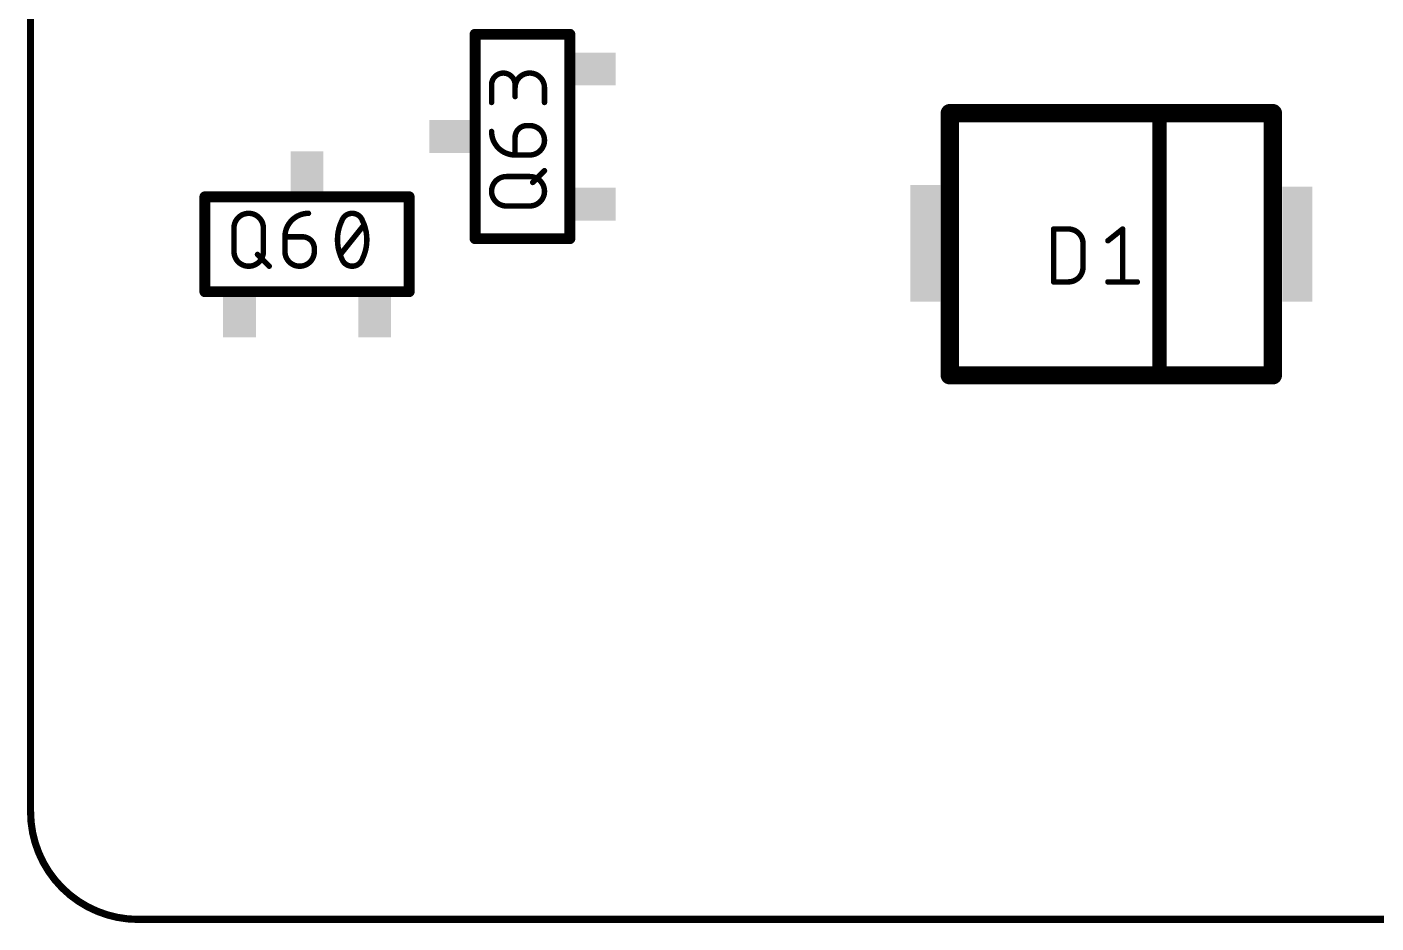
# Model space of a CAD drawing. Extents: x 0 to 107, y -11 to 54.
# Drawn here: x -0.05 to 18.74, y -10.55 to 1.92 of the extents above; entities that cross this region are included whole.
import ezdxf

# ---------------------------------------------------------------- set-up
doc = ezdxf.new("R2010")
doc.units = 0
for name, color, linetype in [('117', 253, 'CONTINUOUS'), ('21', 253, 'CONTINUOUS'), ('51', 253, 'CONTINUOUS')]:
    doc.layers.add(name, color=color, linetype=linetype)

# ---------------------------------------------------------------- blocks, each defined once
blk = doc.blocks.new('RECT')
blk.add_solid([(-0.5, -0.5), (0.5, -0.5), (-0.5, 0.5), (0.5, 0.5)])

msp = doc.modelspace()

# ---------------------------------------------------------------- linework, layer by layer
at = {"layer": '117'}
for points, const_width in [([(0, 52.5), (0, -9)], 0.1), ([(6.4198, 0.8737), (6.4198, 1.1192)], 0.0762), ([(6.7472, 1.1192), (6.7472, 0.9555)], 0.0762), ([(7.1564, 0.8737), (7.1564, 1.0783)], 0.0762), ([(6.9109, 0.5514), (6.9518, 0.5514)], 0.0762), ([(6.7472, 0.1422), (6.7472, 0.3877)], 0.0762), ([(6.9518, 0.1422), (6.7472, 0.1422)], 0.0762), ([(6.6245, -0.1581), (6.9518, -0.1581)], 0.0762), ([(6.9928, -0.24), (7.1564, -0.0763)], 0.0762), ([(6.9518, -0.5674), (6.6245, -0.5674)], 0.0762), ([(2.8326, -1.2018), (2.8326, -0.8745)], 0.0762), ([(3.2419, -0.8745), (3.2419, -1.2018)], 0.0762), ([(4.3146, -1.2428), (4.642, -0.8335)], 0.0762), ([(14.2468, -1.6247), (14.2468, -0.8881)], 0.0762), ([(14.2468, -0.8881), (14.4514, -0.8881)], 0.0762), ([(15.0027, -1.0518), (15.2073, -0.8881)], 0.0762), ([(15.2073, -0.8881), (15.2073, -1.6247)], 0.0762), ([(3.5422, -0.9972), (3.7877, -0.9972)], 0.0762), ([(3.5422, -1.2018), (3.5422, -0.9972)], 0.0762), ([(3.9514, -1.1609), (3.9514, -1.2018)], 0.0762), ([(14.656, -1.0927), (14.656, -1.4201)], 0.0762), ([(3.16, -1.2428), (3.3237, -1.4064)], 0.0762), ([(14.4514, -1.6247), (14.2468, -1.6247)], 0.0762), ([(15.0027, -1.6247), (15.4119, -1.6247)], 0.0762), ([(1.5, -10.5), (105, -10.5)], 0.1)]:
    msp.add_lwpolyline(points, dxfattribs=dict(at, const_width=const_width))
for points, const_width in [([(6.7472, 1.1192, 1), (6.4198, 1.1192)], 0.0762), ([(7.1564, 1.0783, 1), (6.7472, 1.0783)], 0.0762), ([(6.4389, 1.1192, 1), (6.4008, 1.1192)], 0.0381), ([(6.4008, 1.1192, 1), (6.4389, 1.1192)], 0.0381), ([(6.7663, 1.1192, 1), (6.7282, 1.1192)], 0.0381), ([(6.7282, 1.1192, 1), (6.7663, 1.1192)], 0.0381), ([(6.7282, 1.0783, 1), (6.7663, 1.0783)], 0.0381), ([(6.7282, 0.9555, 1), (6.7663, 0.9555)], 0.0381), ([(7.1755, 1.0783, 1), (7.1374, 1.0783)], 0.0381), ([(7.1374, 1.0783, 1), (7.1755, 1.0783)], 0.0381), ([(6.4008, 0.8737, 1), (6.4389, 0.8737)], 0.0381), ([(7.1374, 0.8737, 1), (7.1755, 0.8737)], 0.0381), ([(6.9109, 0.5514, 0.4142), (6.7472, 0.3877)], 0.0762), ([(6.9109, 0.5705, 1), (6.9109, 0.5324)], 0.0381), ([(6.9109, 0.5324, 1), (6.9109, 0.5704)], 0.0381), ([(6.9518, 0.5705, 1), (6.9518, 0.5324)], 0.0381), ([(6.9518, 0.1422, 1), (6.9518, 0.5514)], 0.0762), ([(6.9518, 0.5324, 1), (6.9518, 0.5705)], 0.0381), ([(6.4198, 0.4696, 0.4142), (6.7472, 0.1422)], 0.0762), ([(6.4389, 0.4696, 1), (6.4008, 0.4696)], 0.0381), ([(6.7663, 0.3877, 1), (6.7282, 0.3877)], 0.0381), ([(6.7282, 0.3877, 1), (6.7663, 0.3877)], 0.0381), ([(6.7472, 0.1612, 1), (6.7472, 0.1231)], 0.0381), ([(6.7282, 0.1422, 1), (6.7663, 0.1422)], 0.0381), ([(6.7472, 0.1231, 1), (6.7472, 0.1612)], 0.0381), ([(6.9518, 0.1612, 1), (6.9518, 0.1231)], 0.0381), ([(6.9518, 0.1231, 1), (6.9518, 0.1612)], 0.0381), ([(6.6245, -0.1581, 1), (6.6245, -0.5674)], 0.0762), ([(6.6245, -0.1391, 1), (6.6245, -0.1772)], 0.0381), ([(6.6245, -0.1772, 1), (6.6245, -0.1391)], 0.0381), ([(6.9518, -0.5674, 1), (6.9518, -0.1581)], 0.0762), ([(6.9518, -0.1391, 1), (6.9518, -0.1772)], 0.0381), ([(6.9518, -0.1772, 1), (6.9518, -0.1391)], 0.0381), ([(7.1699, -0.0898, 1), (7.143, -0.0628)], 0.0381), ([(6.9793, -0.2265, 1), (7.0062, -0.2535)], 0.0381), ([(6.6245, -0.5483, 1), (6.6245, -0.5864)], 0.0381), ([(6.6245, -0.5864, 1), (6.6245, -0.5483)], 0.0381), ([(6.9518, -0.5483, 1), (6.9518, -0.5864)], 0.0381), ([(6.9518, -0.5864, 1), (6.9518, -0.5483)], 0.0381), ([(3.2419, -0.8745, 1), (2.8326, -0.8745)], 0.0762), ([(3.8696, -0.6698, 0.4142), (3.5422, -0.9972)], 0.0762), ([(3.8696, -0.6889, 1), (3.8696, -0.6508)], 0.0381), ([(4.3351, -0.7721, 0.1139), (4.2737, -1.0381)], 0.0762), ([(4.4783, -0.6698, 0.3205), (4.3351, -0.7721)], 0.0762), ([(4.3171, -0.766, 1), (4.3531, -0.7783)], 0.0381), ([(4.3522, -0.7805, 1), (4.318, -0.7638)], 0.0381), ([(4.6215, -0.7721, 0.3205), (4.4783, -0.6698)], 0.0762), ([(4.4783, -0.6508, 1), (4.4783, -0.6889)], 0.0381), ([(4.4783, -0.6889, 1), (4.4783, -0.6508)], 0.0381), ([(4.6829, -1.0381, 0.1139), (4.6215, -0.7721)], 0.0762), ([(4.6387, -0.7638, 1), (4.6044, -0.7805)], 0.0381), ([(4.6035, -0.7783, 1), (4.6396, -0.766)], 0.0381), ([(2.8517, -0.8745, 1), (2.8136, -0.8745)], 0.0381), ([(2.8136, -0.8745, 1), (2.8517, -0.8745)], 0.0381), ([(3.2609, -0.8745, 1), (3.2228, -0.8745)], 0.0381), ([(3.2228, -0.8745, 1), (3.2609, -0.8745)], 0.0381), ([(4.6569, -0.8454, 1), (4.6271, -0.8216)], 0.0381), ([(14.2468, -0.869, 1), (14.2468, -0.9072)], 0.0381), ([(14.2658, -0.8881, 1), (14.2277, -0.8881)], 0.0381), ([(14.4514, -0.869, 1), (14.4514, -0.9072)], 0.0381), ([(14.656, -1.0927, 0.4142), (14.4514, -0.8881)], 0.0762), ([(14.4514, -0.9072, 1), (14.4514, -0.869)], 0.0381), ([(15.2263, -0.8881, 1), (15.1882, -0.8881)], 0.0381), ([(15.2192, -0.903, 1), (15.1954, -0.8732)], 0.0381), ([(3.5612, -0.9972, 1), (3.5231, -0.9972)], 0.0381), ([(3.5231, -0.9972, 1), (3.5612, -0.9972)], 0.0381), ([(3.5422, -0.9782, 1), (3.5422, -1.0163)], 0.0381), ([(3.9514, -1.1609, 0.4142), (3.7877, -0.9972)], 0.0762), ([(3.7877, -0.9782, 1), (3.7877, -1.0163)], 0.0381), ([(3.7877, -1.0163, 1), (3.7877, -0.9782)], 0.0381), ([(3.9705, -1.1609, 1), (3.9324, -1.1609)], 0.0381), ([(4.2737, -1.0381, 0.1139), (4.3351, -1.3041)], 0.0762), ([(4.2928, -1.0381, 1), (4.2547, -1.0381)], 0.0381), ([(4.2547, -1.0381, 1), (4.2928, -1.0381)], 0.0381), ([(4.6215, -1.3041, 0.1139), (4.6829, -1.0381)], 0.0762), ([(4.702, -1.0381, 1), (4.6639, -1.0381)], 0.0381), ([(4.6639, -1.0381, 1), (4.702, -1.0381)], 0.0381), ([(14.675, -1.0927, 1), (14.6369, -1.0927)], 0.0381), ([(14.6369, -1.0927, 1), (14.675, -1.0927)], 0.0381), ([(14.9908, -1.0369, 1), (15.0146, -1.0667)], 0.0381), ([(2.8326, -1.2018, 1), (3.2419, -1.2018)], 0.0762), ([(2.8517, -1.2018, 1), (2.8136, -1.2018)], 0.0381), ([(2.8136, -1.2018, 1), (2.8517, -1.2018)], 0.0381), ([(3.1735, -1.2293, 1), (3.1465, -1.2562)], 0.0381), ([(3.2609, -1.2018, 1), (3.2228, -1.2018)], 0.0381), ([(3.2228, -1.2018, 1), (3.2609, -1.2018)], 0.0381), ([(3.5612, -1.2018, 1), (3.5231, -1.2018)], 0.0381), ([(3.5231, -1.2018, 1), (3.5612, -1.2018)], 0.0381), ([(3.5422, -1.2018, 1), (3.9514, -1.2018)], 0.0762), ([(3.9324, -1.1609, 1), (3.9704, -1.1609)], 0.0381), ([(3.9705, -1.2018, 1), (3.9324, -1.2018)], 0.0381), ([(3.9324, -1.2018, 1), (3.9705, -1.2018)], 0.0381), ([(4.2997, -1.2309, 1), (4.3295, -1.2547)], 0.0381), ([(4.3351, -1.3041, 0.3204), (4.4783, -1.4064)], 0.0762), ([(4.3531, -1.298, 1), (4.3171, -1.3103)], 0.0381), ([(4.318, -1.3125, 1), (4.3522, -1.2958)], 0.0381), ([(4.4783, -1.4064, 0.3205), (4.6215, -1.3041)], 0.0762), ([(4.6044, -1.2958, 1), (4.6387, -1.3125)], 0.0381), ([(4.6396, -1.3103, 1), (4.6035, -1.298)], 0.0381), ([(3.3102, -1.4199, 1), (3.3372, -1.393)], 0.0381), ([(4.4783, -1.3874, 1), (4.4783, -1.4255)], 0.0381), ([(4.4783, -1.4255, 1), (4.4783, -1.3874)], 0.0381), ([(14.4514, -1.6247, 0.4142), (14.656, -1.4201)], 0.0762), ([(14.675, -1.4201, 1), (14.6369, -1.4201)], 0.0381), ([(14.6369, -1.4201, 1), (14.675, -1.4201)], 0.0381), ([(14.2468, -1.6057, 1), (14.2468, -1.6438)], 0.0381), ([(14.2277, -1.6247, 1), (14.2658, -1.6247)], 0.0381), ([(14.4514, -1.6057, 1), (14.4514, -1.6437)], 0.0381), ([(14.4514, -1.6438, 1), (14.4514, -1.6057)], 0.0381), ([(15.0027, -1.6057, 1), (15.0027, -1.6438)], 0.0381), ([(15.1882, -1.6247, 1), (15.2263, -1.6247)], 0.0381), ([(15.4119, -1.6438, 1), (15.4119, -1.6057)], 0.0381), ([(0, -9, 0.4142), (1.5, -10.5)], 0.1), ([(0.025, -9, 1), (-0.025, -9)], 0.05), ([(-0.025, -9, 1), (0.025, -9)], 0.05), ([(1.5, -10.475, 1), (1.5, -10.525)], 0.05), ([(1.5, -10.525, 1), (1.5, -10.475)], 0.05)]:
    msp.add_lwpolyline(points, format="xyb", dxfattribs=dict(at, const_width=const_width))
at = {"layer": '21'}
for points, const_width in [([(12.8, 0.725), (15.72, 0.725)], 0.254), ([(15.72, 0.725), (17.3, 0.725)], 0.254), ([(15.72, -2.925), (15.72, 0.725)], 0.2), ([(17.3, 0.725), (17.3, 0.15)], 0.254), ([(12.8, -2.925), (12.8, -2.35)], 0.254), ([(17.3, -2.925), (17.3, -2.35)], 0.254), ([(15.72, -2.925), (12.8, -2.925)], 0.254), ([(17.3, -2.925), (15.72, -2.925)], 0.254)]:
    msp.add_lwpolyline(points, dxfattribs=dict(at, const_width=const_width))
for points, const_width in [([(12.8, 0.7885, 1), (12.8, 0.6615)], 0.127), ([(12.8, 0.15, 0.0083), (12.8, 0.725)], 0.254), ([(12.8635, 0.7261, 1), (12.7365, 0.7239)], 0.127), ([(15.72, 0.7885, 1), (15.72, 0.6615)], 0.127), ([(15.77, 0.725, 1), (15.67, 0.725)], 0.1), ([(15.72, 0.6615, 1), (15.72, 0.7885)], 0.127), ([(17.3635, 0.725, 1), (17.2365, 0.725)], 0.127), ([(17.3, 0.6615, 1), (17.3, 0.7885)], 0.127), ([(12.7365, 0.1511, 1), (12.8635, 0.1489)], 0.127), ([(17.2365, 0.15, 1), (17.3635, 0.15)], 0.127), ([(12.8635, -2.35, 1), (12.7365, -2.35)], 0.127), ([(17.3635, -2.35, 1), (17.2365, -2.35)], 0.127), ([(12.8, -2.8615, 1), (12.8, -2.9885)], 0.127), ([(15.72, -2.8615, 1), (15.72, -2.9885)], 0.127), ([(15.72, -2.9885, 1), (15.72, -2.8615)], 0.127), ([(17.3, -2.9885, 1), (17.3, -2.8615)], 0.127), ([(12.7365, -2.925, 1), (12.8635, -2.925)], 0.127), ([(15.67, -2.925, 1), (15.77, -2.925)], 0.1), ([(17.2365, -2.925, 1), (17.3635, -2.925)], 0.127)]:
    msp.add_lwpolyline(points, format="xyb", dxfattribs=dict(at, const_width=const_width))
at = {"layer": '51'}
for points, const_width in [([(6.1896, 1.8224), (7.5104, 1.8224)], 0.1524), ([(6.1896, -1.0224), (6.1896, 1.8224)], 0.1524), ([(7.5104, 1.8224), (7.5104, -1.0224)], 0.1524), ([(12.8, -2.35), (12.8, 0.15)], 0.254), ([(17.3, 0.15), (17.3, -2.35)], 0.254), ([(2.4276, -1.7604), (2.4276, -0.4396)], 0.1524), ([(2.4276, -0.4396), (5.2724, -0.4396)], 0.1524), ([(5.2724, -0.4396), (5.2724, -1.7604)], 0.1524), ([(7.5104, -1.0224), (6.1896, -1.0224)], 0.1524), ([(5.2724, -1.7604), (2.4276, -1.7604)], 0.1524)]:
    msp.add_lwpolyline(points, dxfattribs=dict(at, const_width=const_width))
for points, const_width in [([(6.1896, 1.8605, 1), (6.1896, 1.7843)], 0.0762), ([(6.2277, 1.8224, 1), (6.1515, 1.8224)], 0.0762), ([(7.5485, 1.8224, 1), (7.4723, 1.8224)], 0.0762), ([(7.5104, 1.7843, 1), (7.5104, 1.8605)], 0.0762), ([(12.8635, 0.15, 1), (12.7365, 0.15)], 0.127), ([(17.3635, 0.15, 1), (17.2365, 0.15)], 0.127), ([(2.4657, -0.4396, 1), (2.3895, -0.4396)], 0.0762), ([(2.4276, -0.4015, 1), (2.4276, -0.4777)], 0.0762), ([(5.3105, -0.4396, 1), (5.2343, -0.4396)], 0.0762), ([(5.2724, -0.4777, 1), (5.2724, -0.4015)], 0.0762), ([(6.1896, -0.9843, 1), (6.1896, -1.0605)], 0.0762), ([(6.1515, -1.0224, 1), (6.2277, -1.0224)], 0.0762), ([(7.4723, -1.0224, 1), (7.5485, -1.0224)], 0.0762), ([(7.5104, -1.0605, 1), (7.5104, -0.9843)], 0.0762), ([(2.4276, -1.7223, 1), (2.4276, -1.7985)], 0.0762), ([(5.2724, -1.7985, 1), (5.2724, -1.7223)], 0.0762), ([(2.3895, -1.7604, 1), (2.4657, -1.7604)], 0.0762), ([(5.2343, -1.7604, 1), (5.3105, -1.7604)], 0.0762), ([(12.7365, -2.35, 1), (12.8635, -2.35)], 0.127), ([(17.2365, -2.35, 1), (17.3635, -2.35)], 0.127)]:
    msp.add_lwpolyline(points, format="xyb", dxfattribs=dict(at, const_width=const_width))

# ---------------------------------------------------------------- block references
for p, xscale, yscale, rotation in [((7.854, 1.3402), 0.4564, 0.5857, 90), ((5.8466, 0.4), 0.4573, 0.584, 90), ((7.8542, -0.5406), 0.4588, 0.5859, 90), ((12.46, -1.0875), 0.42, 1.625, 180), ((17.64, -1.1), 0.42, 1.6, 180)]:
    msp.add_blockref('RECT', p, dxfattribs=dict(at, xscale=xscale, yscale=yscale, rotation=rotation))
for p, xscale, yscale in [((3.85, -0.0966), 0.4573, 0.584), ((2.9094, -2.1042), 0.4588, 0.5859), ((4.7902, -2.104), 0.4564, 0.5857)]:
    msp.add_blockref('RECT', p, dxfattribs=dict(at, xscale=xscale, yscale=yscale))

doc.saveas('drawing.dxf')
